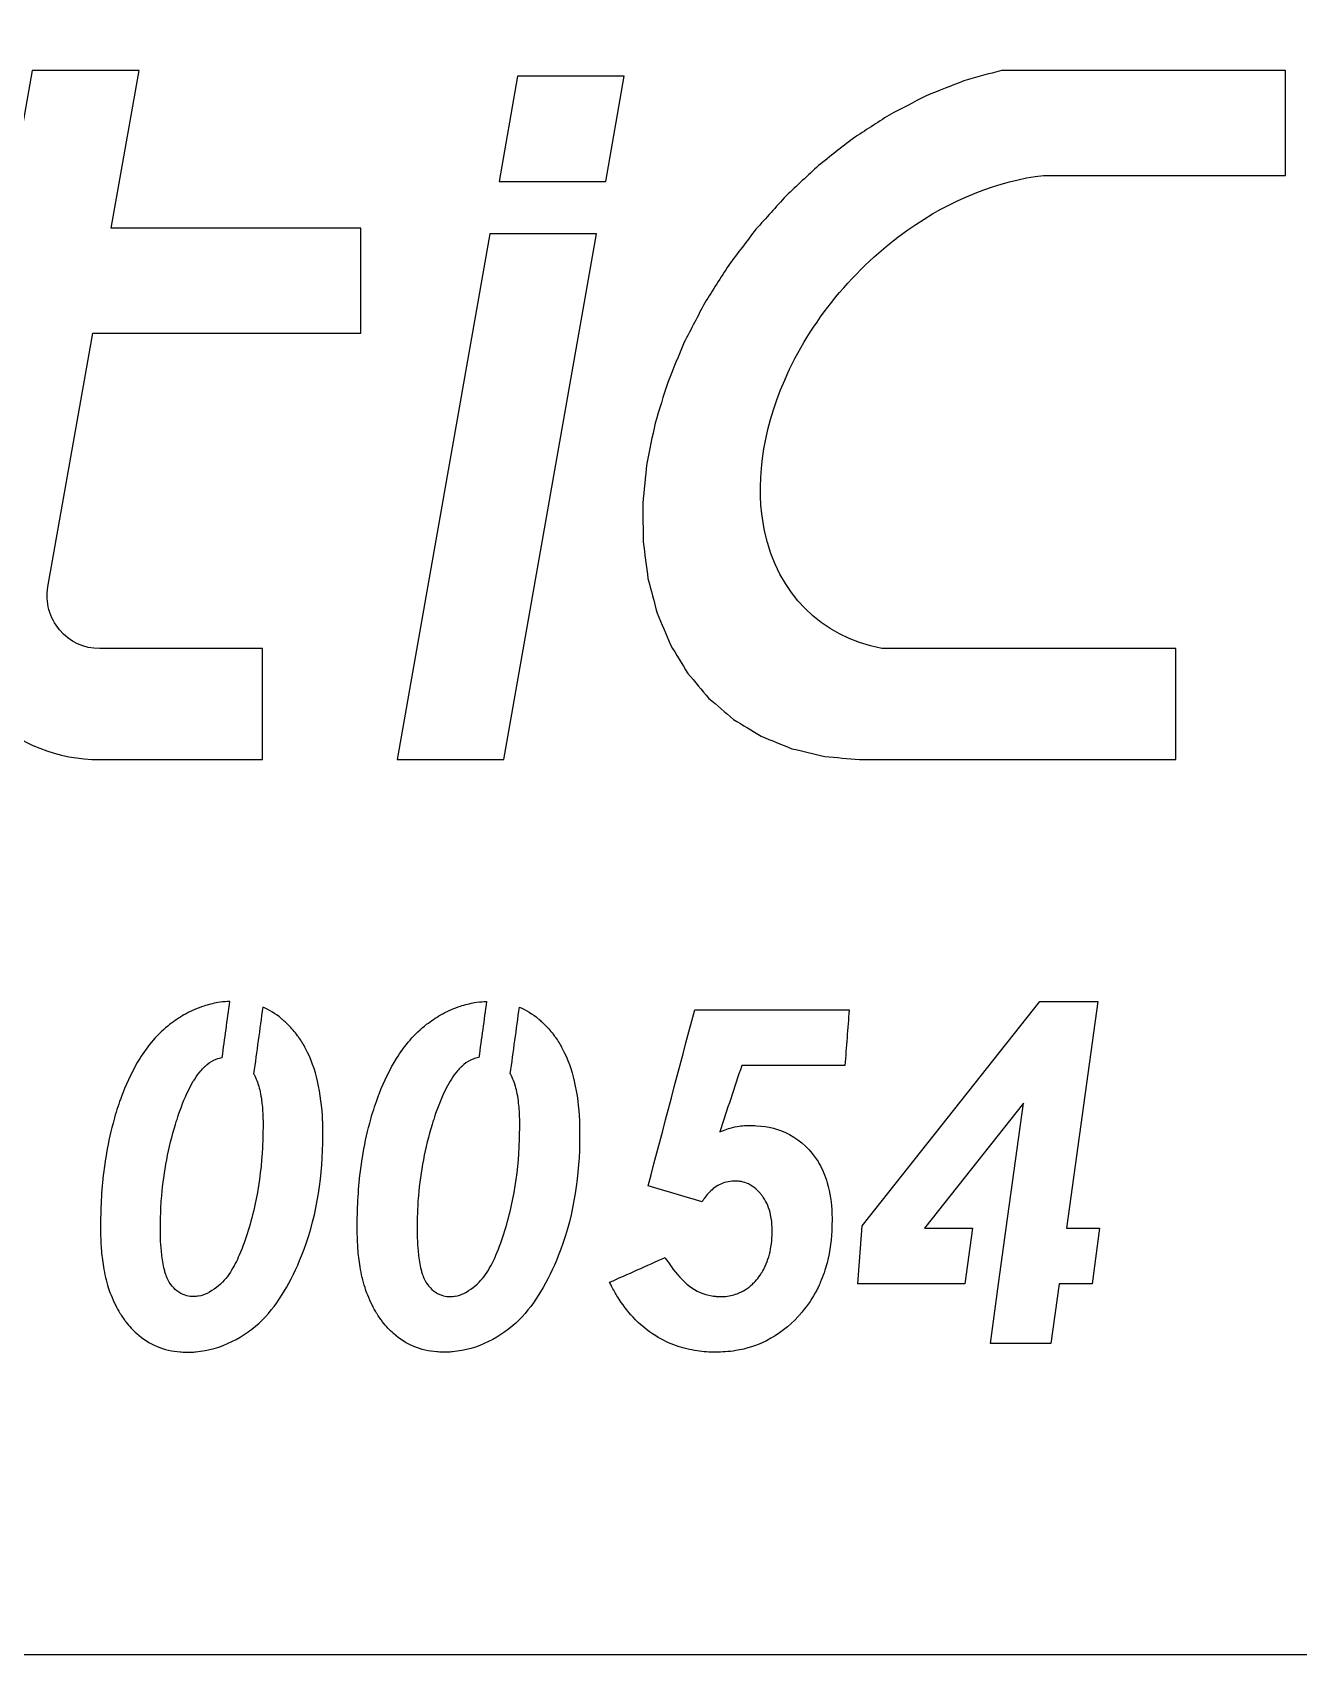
# Model space of a CAD drawing. Extents: x -202 to 213, y -95 to 85.
# Drawn here: x 31.6 to 107.4, y -94.6 to 2.6 of the extents above; entities that cross this region are included whole.
import ezdxf

# ---------------------------------------------------------------- set-up
doc = ezdxf.new("R2010")
doc.units = 0

msp = doc.modelspace()

# ---------------------------------------------------------------- linework, layer by layer
at = {"layer": '1'}
for points in [[(213.288, 75.369, 0.414214), (203.288, 85.369), (-191.712, 85.369, 0.414214), (-201.712, 75.369), (-201.712, -84.631, 0.414214), (-191.712, -94.631), (203.288, -94.631, 0.414214), (213.288, -84.631)], [(51.248, -9.148), (36.285, -9.148), (37.952, 0.302), (31.555, 0.302), (25.838, -32.119, 0.386919), (35.596, -41), (45.353, -41), (45.353, -34.349), (35.596, -34.349, -0.466308), (32.494, -30.652), (35.175, -15.448), (51.248, -15.448)]]:
    msp.add_lwpolyline(points, format="xyb", close=True, dxfattribs=at)
for points in [[(67.033, -0.05), (60.636, -0.05), (59.525, -6.35), (65.923, -6.35)], [(65.367, -9.5), (58.97, -9.5), (53.416, -41), (59.813, -41)], [(95.505, -69.077), (95.072, -72.41), (93.089, -72.41), (92.592, -76), (88.974, -76), (89.471, -72.41), (89.928, -69.077), (90.962, -61.585), (85.028, -69.077), (87.909, -69.077), (87.452, -72.41), (81.026, -72.41), (81.282, -68.941), (91.939, -55.487), (95.421, -55.487), (93.546, -69.077)]]:
    msp.add_lwpolyline(points, close=True, dxfattribs=at)
for points, knots in [([(106.656, 0.302), (106.656, -1.798), (106.656, -3.898), (106.656, -5.998), (106.656, -5.998), (101.822, -5.998), (96.987, -5.998), (92.153, -5.998), (92.153, -5.998), (89.499, -6.29), (86.613, -7.427), (84.028, -9.259), (84.028, -9.259), (80.836, -11.498), (78.145, -14.785), (76.646, -18.256), (76.646, -18.256), (75.267, -21.398), (74.875, -24.645), (75.443, -27.294), (75.443, -27.294), (76.242, -31.057), (78.793, -33.602), (82.462, -34.349), (82.462, -34.349), (88.337, -34.349), (94.212, -34.349), (100.086, -34.349), (100.086, -34.349), (100.086, -36.566), (100.086, -38.783), (100.086, -41), (100.086, -41), (93.769, -41), (87.453, -41), (81.136, -41), (81.136, -41), (80.44, -40.938), (79.744, -40.876), (79.048, -40.813), (79.048, -40.813), (78.391, -40.657), (77.733, -40.501), (77.075, -40.345), (77.075, -40.345), (76.465, -40.096), (75.855, -39.848), (75.244, -39.6), (75.244, -39.6), (74.689, -39.264), (74.134, -38.927), (73.579, -38.59), (73.579, -38.59), (73.088, -38.17), (72.596, -37.749), (72.104, -37.329), (72.104, -37.329), (71.682, -36.83), (71.26, -36.331), (70.838, -35.833), (70.838, -35.833), (70.492, -35.262), (70.145, -34.692), (69.799, -34.122), (69.799, -34.122), (69.533, -33.489), (69.267, -32.855), (69.001, -32.221), (69.001, -32.221), (68.818, -31.533), (68.636, -30.844), (68.454, -30.155), (68.454, -30.155), (68.358, -29.421), (68.262, -28.687), (68.167, -27.953), (68.167, -27.953), (68.159, -27.183), (68.151, -26.413), (68.143, -25.644), (68.143, -25.644), (68.222, -24.849), (68.302, -24.054), (68.382, -23.259), (68.382, -23.259), (68.548, -22.451), (68.715, -21.642), (68.881, -20.833), (68.881, -20.833), (69.132, -20.021), (69.383, -19.209), (69.634, -18.396), (69.634, -18.396), (69.966, -17.592), (70.298, -16.788), (70.63, -15.984), (70.63, -15.984), (71.039, -15.199), (71.447, -14.413), (71.856, -13.628), (71.856, -13.628), (72.336, -12.873), (72.815, -12.117), (73.294, -11.361), (73.294, -11.361), (73.838, -10.646), (74.382, -9.93), (74.926, -9.214), (74.926, -9.214), (75.527, -8.548), (76.128, -7.882), (76.729, -7.216), (76.729, -7.216), (77.378, -6.609), (78.028, -6.002), (78.678, -5.394), (78.678, -5.394), (79.367, -4.854), (80.057, -4.314), (80.746, -3.774), (80.746, -3.774), (81.466, -3.308), (82.186, -2.842), (82.907, -2.376), (82.907, -2.376), (83.647, -1.991), (84.388, -1.606), (85.129, -1.221), (85.129, -1.221), (85.88, -0.922), (86.631, -0.624), (87.383, -0.325), (87.383, -0.325), (88.134, -0.116), (88.886, 0.093), (89.638, 0.302), (89.638, 0.302), (95.31, 0.302), (100.983, 0.302), (106.656, 0.302)], [0, 0, 0, 0, 0.028571, 0.028571, 0.028571, 0.028571, 0.057143, 0.057143, 0.057143, 0.057143, 0.085714, 0.085714, 0.085714, 0.085714, 0.114286, 0.114286, 0.114286, 0.114286, 0.142857, 0.142857, 0.142857, 0.142857, 0.171429, 0.171429, 0.171429, 0.171429, 0.2, 0.2, 0.2, 0.2, 0.228571, 0.228571, 0.228571, 0.228571, 0.257143, 0.257143, 0.257143, 0.257143, 0.285714, 0.285714, 0.285714, 0.285714, 0.314286, 0.314286, 0.314286, 0.314286, 0.342857, 0.342857, 0.342857, 0.342857, 0.371429, 0.371429, 0.371429, 0.371429, 0.4, 0.4, 0.4, 0.4, 0.428571, 0.428571, 0.428571, 0.428571, 0.457143, 0.457143, 0.457143, 0.457143, 0.485714, 0.485714, 0.485714, 0.485714, 0.514286, 0.514286, 0.514286, 0.514286, 0.542857, 0.542857, 0.542857, 0.542857, 0.571429, 0.571429, 0.571429, 0.571429, 0.6, 0.6, 0.6, 0.6, 0.628571, 0.628571, 0.628571, 0.628571, 0.657143, 0.657143, 0.657143, 0.657143, 0.685714, 0.685714, 0.685714, 0.685714, 0.714286, 0.714286, 0.714286, 0.714286, 0.742857, 0.742857, 0.742857, 0.742857, 0.771429, 0.771429, 0.771429, 0.771429, 0.8, 0.8, 0.8, 0.8, 0.828571, 0.828571, 0.828571, 0.828571, 0.857143, 0.857143, 0.857143, 0.857143, 0.885714, 0.885714, 0.885714, 0.885714, 0.914286, 0.914286, 0.914286, 0.914286, 0.942857, 0.942857, 0.942857, 0.942857, 0.971429, 0.971429, 0.971429, 0.971429, 1, 1, 1, 1]), ([(48.974, -63.464), (48.972, -63.641), (48.969, -63.818), (48.967, -63.995), (48.967, -63.995), (48.93, -66.295), (48.544, -68.605), (47.69, -70.747), (47.69, -70.747), (47.398, -71.489), (47.048, -72.208), (46.637, -72.892), (46.637, -72.892), (46.274, -73.5), (45.842, -74.068), (45.347, -74.576), (45.347, -74.576), (44.814, -75.109), (44.185, -75.541), (43.514, -75.88), (43.514, -75.88), (42.839, -76.213), (42.103, -76.426), (41.352, -76.491), (41.352, -76.491), (41.308, -76.494), (41.264, -76.497), (41.22, -76.5), (41.22, -76.5), (41.176, -76.502), (41.131, -76.504), (41.087, -76.506), (41.087, -76.506), (40.998, -76.508), (40.91, -76.511), (40.821, -76.513), (40.821, -76.513), (40.688, -76.508), (40.435, -76.495), (40.422, -76.493), (40.422, -76.493), (39.464, -76.433), (38.532, -76.034), (37.817, -75.396), (37.817, -75.396), (37.58, -75.182), (37.354, -74.954), (37.165, -74.696), (37.165, -74.696), (37.117, -74.632), (37.07, -74.567), (37.025, -74.501), (37.025, -74.501), (36.948, -74.392), (36.811, -74.179), (36.805, -74.167), (36.805, -74.167), (36.707, -74.009), (36.617, -73.846), (36.533, -73.679), (36.533, -73.679), (36.438, -73.488), (36.351, -73.293), (36.272, -73.096), (36.272, -73.096), (36.212, -72.947), (36.158, -72.797), (36.111, -72.644), (36.111, -72.644), (35.983, -72.237), (35.888, -71.821), (35.821, -71.4), (35.821, -71.4), (35.757, -71.033), (35.711, -70.662), (35.687, -70.29), (35.687, -70.29), (35.664, -69.971), (35.65, -69.652), (35.645, -69.332), (35.645, -69.332), (35.644, -69.226), (35.642, -69.119), (35.641, -69.013), (35.641, -69.013), (35.644, -68.766), (35.647, -68.52), (35.652, -68.273), (35.652, -68.273), (35.676, -67.122), (35.772, -65.972), (35.957, -64.836), (35.957, -64.836), (36.066, -64.146), (36.212, -63.461), (36.391, -62.786), (36.391, -62.786), (36.506, -62.348), (36.641, -61.917), (36.79, -61.49), (36.79, -61.49), (36.817, -61.412), (36.844, -61.334), (36.871, -61.256), (36.871, -61.256), (36.906, -61.166), (36.941, -61.077), (36.976, -60.987), (36.976, -60.987), (37.254, -60.268), (37.593, -59.57), (37.997, -58.913), (37.997, -58.913), (38.479, -58.135), (39.074, -57.418), (39.804, -56.862), (39.804, -56.862), (40.073, -56.657), (40.353, -56.467), (40.645, -56.298), (40.645, -56.298), (40.666, -56.286), (40.687, -56.274), (40.708, -56.262), (40.708, -56.262), (40.729, -56.251), (40.75, -56.239), (40.771, -56.228), (40.771, -56.228), (41.111, -56.046), (41.466, -55.89), (41.833, -55.77), (41.833, -55.77), (41.971, -55.725), (42.11, -55.685), (42.25, -55.651), (42.25, -55.651), (42.391, -55.617), (42.533, -55.588), (42.675, -55.563), (42.675, -55.563), (42.866, -55.53), (43.057, -55.507), (43.25, -55.498), (43.25, -55.498), (43.298, -55.496), (43.346, -55.494), (43.395, -55.492), (43.395, -55.492), (43.241, -56.611), (43.088, -57.73), (42.935, -58.848), (42.935, -58.848), (42.814, -58.866), (42.696, -58.9), (42.582, -58.946), (42.582, -58.946), (42.382, -59.028), (42.195, -59.141), (42.03, -59.279), (42.03, -59.279), (42.002, -59.302), (41.975, -59.325), (41.948, -59.349), (41.948, -59.349), (41.938, -59.359), (41.927, -59.368), (41.916, -59.378), (41.916, -59.378), (41.906, -59.388), (41.895, -59.397), (41.884, -59.407), (41.884, -59.407), (41.874, -59.417), (41.863, -59.427), (41.853, -59.436), (41.853, -59.436), (41.842, -59.446), (41.832, -59.456), (41.821, -59.466), (41.821, -59.466), (41.801, -59.486), (41.78, -59.506), (41.759, -59.526), (41.759, -59.526), (41.724, -59.565), (41.69, -59.604), (41.656, -59.643), (41.656, -59.643), (41.518, -59.798), (41.397, -59.968), (41.287, -60.145), (41.287, -60.145), (41.259, -60.189), (41.232, -60.233), (41.204, -60.277), (41.204, -60.277), (41.095, -60.454), (40.996, -60.637), (40.907, -60.824), (40.907, -60.824), (40.663, -61.341), (40.448, -61.872), (40.274, -62.417), (40.274, -62.417), (40.258, -62.466), (40.243, -62.516), (40.227, -62.565), (40.227, -62.565), (40.196, -62.664), (40.165, -62.764), (40.135, -62.863), (40.135, -62.863), (39.707, -64.253), (39.434, -65.691), (39.308, -67.14), (39.308, -67.14), (39.273, -67.555), (39.255, -67.97), (39.244, -68.385), (39.244, -68.385), (39.242, -68.489), (39.239, -68.593), (39.237, -68.697), (39.237, -68.697), (39.235, -68.801), (39.233, -68.905), (39.231, -69.009), (39.231, -69.009), (39.233, -69.224), (39.234, -69.44), (39.24, -69.655), (39.24, -69.655), (39.248, -69.925), (39.264, -70.194), (39.291, -70.462), (39.291, -70.462), (39.297, -70.516), (39.302, -70.569), (39.308, -70.623), (39.308, -70.623), (39.341, -70.945), (39.389, -71.265), (39.472, -71.578), (39.472, -71.578), (39.493, -71.656), (39.516, -71.734), (39.541, -71.811), (39.541, -71.811), (39.614, -72.042), (39.717, -72.265), (39.861, -72.461), (39.861, -72.461), (39.964, -72.602), (40.085, -72.731), (40.222, -72.841), (40.222, -72.841), (40.37, -72.957), (40.538, -73.051), (40.72, -73.103), (40.72, -73.103), (40.849, -73.141), (40.982, -73.172), (41.117, -73.176), (41.117, -73.176), (41.13, -73.177), (41.144, -73.177), (41.157, -73.178), (41.157, -73.178), (41.184, -73.178), (41.211, -73.179), (41.238, -73.179), (41.238, -73.179), (41.331, -73.172), (41.423, -73.165), (41.514, -73.152), (41.514, -73.152), (41.697, -73.128), (41.874, -73.068), (42.041, -72.985), (42.041, -72.985), (42.428, -72.79), (42.766, -72.512), (43.061, -72.198), (43.061, -72.198), (43.334, -71.905), (43.534, -71.552), (43.722, -71.2), (43.722, -71.2), (43.807, -71.036), (43.886, -70.868), (43.957, -70.698), (43.957, -70.698), (44.365, -69.733), (44.663, -68.726), (44.894, -67.705), (44.894, -67.705), (45.121, -66.682), (45.259, -65.641), (45.329, -64.597), (45.329, -64.597), (45.349, -64.289), (45.361, -63.982), (45.369, -63.674), (45.369, -63.674), (45.372, -63.551), (45.375, -63.428), (45.378, -63.305), (45.378, -63.305), (45.38, -63.181), (45.382, -63.058), (45.385, -62.935), (45.385, -62.935), (45.384, -62.802), (45.383, -62.669), (45.38, -62.536), (45.38, -62.536), (45.374, -62.221), (45.354, -61.905), (45.317, -61.592), (45.317, -61.592), (45.315, -61.575), (45.313, -61.559), (45.311, -61.542), (45.311, -61.542), (45.307, -61.509), (45.303, -61.476), (45.299, -61.443), (45.299, -61.443), (45.276, -61.262), (45.249, -61.081), (45.208, -60.903), (45.208, -60.903), (45.175, -60.757), (45.137, -60.612), (45.095, -60.468), (45.095, -60.468), (45.09, -60.452), (45.085, -60.436), (45.081, -60.421), (45.081, -60.421), (45.041, -60.294), (44.992, -60.17), (44.935, -60.05), (44.935, -60.05), (44.928, -60.035), (44.92, -60.02), (44.913, -60.005), (44.913, -60.005), (44.884, -59.945), (44.853, -59.886), (44.819, -59.829), (44.819, -59.829), (45.002, -58.497), (45.184, -57.165), (45.367, -55.833), (45.367, -55.833), (45.772, -56.01), (46.157, -56.239), (46.493, -56.527), (46.493, -56.527), (46.51, -56.542), (46.528, -56.557), (46.546, -56.573), (46.546, -56.573), (46.581, -56.604), (46.616, -56.634), (46.651, -56.665), (46.651, -56.665), (46.685, -56.697), (46.719, -56.729), (46.753, -56.76), (46.753, -56.76), (46.956, -56.952), (47.146, -57.159), (47.32, -57.377), (47.32, -57.377), (47.393, -57.468), (47.524, -57.647), (47.53, -57.657), (47.53, -57.657), (47.679, -57.865), (47.813, -58.084), (47.933, -58.31), (47.933, -58.31), (48.262, -58.928), (48.495, -59.593), (48.65, -60.274), (48.65, -60.274), (48.829, -61.045), (48.92, -61.835), (48.955, -62.626), (48.955, -62.626), (48.957, -62.672), (48.959, -62.719), (48.96, -62.766), (48.96, -62.766), (48.962, -62.789), (48.972, -63.231), (48.974, -63.464)], [0, 0, 0, 0, 0.01, 0.01, 0.01, 0.01, 0.02, 0.02, 0.02, 0.02, 0.03, 0.03, 0.03, 0.03, 0.04, 0.04, 0.04, 0.04, 0.05, 0.05, 0.05, 0.05, 0.06, 0.06, 0.06, 0.06, 0.07, 0.07, 0.07, 0.07, 0.08, 0.08, 0.08, 0.08, 0.09, 0.09, 0.09, 0.09, 0.1, 0.1, 0.1, 0.1, 0.11, 0.11, 0.11, 0.11, 0.12, 0.12, 0.12, 0.12, 0.13, 0.13, 0.13, 0.13, 0.14, 0.14, 0.14, 0.14, 0.15, 0.15, 0.15, 0.15, 0.16, 0.16, 0.16, 0.16, 0.17, 0.17, 0.17, 0.17, 0.18, 0.18, 0.18, 0.18, 0.19, 0.19, 0.19, 0.19, 0.2, 0.2, 0.2, 0.2, 0.21, 0.21, 0.21, 0.21, 0.22, 0.22, 0.22, 0.22, 0.23, 0.23, 0.23, 0.23, 0.24, 0.24, 0.24, 0.24, 0.25, 0.25, 0.25, 0.25, 0.26, 0.26, 0.26, 0.26, 0.27, 0.27, 0.27, 0.27, 0.28, 0.28, 0.28, 0.28, 0.29, 0.29, 0.29, 0.29, 0.3, 0.3, 0.3, 0.3, 0.31, 0.31, 0.31, 0.31, 0.32, 0.32, 0.32, 0.32, 0.33, 0.33, 0.33, 0.33, 0.34, 0.34, 0.34, 0.34, 0.35, 0.35, 0.35, 0.35, 0.36, 0.36, 0.36, 0.36, 0.37, 0.37, 0.37, 0.37, 0.38, 0.38, 0.38, 0.38, 0.39, 0.39, 0.39, 0.39, 0.4, 0.4, 0.4, 0.4, 0.41, 0.41, 0.41, 0.41, 0.42, 0.42, 0.42, 0.42, 0.43, 0.43, 0.43, 0.43, 0.44, 0.44, 0.44, 0.44, 0.45, 0.45, 0.45, 0.45, 0.46, 0.46, 0.46, 0.46, 0.47, 0.47, 0.47, 0.47, 0.48, 0.48, 0.48, 0.48, 0.49, 0.49, 0.49, 0.49, 0.5, 0.5, 0.5, 0.5, 0.51, 0.51, 0.51, 0.51, 0.52, 0.52, 0.52, 0.52, 0.53, 0.53, 0.53, 0.53, 0.54, 0.54, 0.54, 0.54, 0.55, 0.55, 0.55, 0.55, 0.56, 0.56, 0.56, 0.56, 0.57, 0.57, 0.57, 0.57, 0.58, 0.58, 0.58, 0.58, 0.59, 0.59, 0.59, 0.59, 0.6, 0.6, 0.6, 0.6, 0.61, 0.61, 0.61, 0.61, 0.62, 0.62, 0.62, 0.62, 0.63, 0.63, 0.63, 0.63, 0.64, 0.64, 0.64, 0.64, 0.65, 0.65, 0.65, 0.65, 0.66, 0.66, 0.66, 0.66, 0.67, 0.67, 0.67, 0.67, 0.68, 0.68, 0.68, 0.68, 0.69, 0.69, 0.69, 0.69, 0.7, 0.7, 0.7, 0.7, 0.71, 0.71, 0.71, 0.71, 0.72, 0.72, 0.72, 0.72, 0.73, 0.73, 0.73, 0.73, 0.74, 0.74, 0.74, 0.74, 0.75, 0.75, 0.75, 0.75, 0.76, 0.76, 0.76, 0.76, 0.77, 0.77, 0.77, 0.77, 0.78, 0.78, 0.78, 0.78, 0.79, 0.79, 0.79, 0.79, 0.8, 0.8, 0.8, 0.8, 0.81, 0.81, 0.81, 0.81, 0.82, 0.82, 0.82, 0.82, 0.83, 0.83, 0.83, 0.83, 0.84, 0.84, 0.84, 0.84, 0.85, 0.85, 0.85, 0.85, 0.86, 0.86, 0.86, 0.86, 0.87, 0.87, 0.87, 0.87, 0.88, 0.88, 0.88, 0.88, 0.89, 0.89, 0.89, 0.89, 0.9, 0.9, 0.9, 0.9, 0.91, 0.91, 0.91, 0.91, 0.92, 0.92, 0.92, 0.92, 0.93, 0.93, 0.93, 0.93, 0.94, 0.94, 0.94, 0.94, 0.95, 0.95, 0.95, 0.95, 0.96, 0.96, 0.96, 0.96, 0.97, 0.97, 0.97, 0.97, 0.98, 0.98, 0.98, 0.98, 0.99, 0.99, 0.99, 0.99, 1, 1, 1, 1]), ([(64.359, -63.464), (64.357, -63.231), (64.347, -62.789), (64.345, -62.766), (64.345, -62.766), (64.343, -62.719), (64.342, -62.672), (64.34, -62.626), (64.34, -62.626), (64.304, -61.835), (64.213, -61.045), (64.035, -60.274), (64.035, -60.274), (63.879, -59.593), (63.647, -58.928), (63.318, -58.31), (63.318, -58.31), (63.198, -58.084), (63.063, -57.865), (62.915, -57.657), (62.915, -57.657), (62.908, -57.647), (62.778, -57.468), (62.704, -57.377), (62.704, -57.377), (62.53, -57.159), (62.341, -56.952), (62.138, -56.76), (62.138, -56.76), (62.104, -56.729), (62.069, -56.697), (62.035, -56.665), (62.035, -56.665), (62, -56.634), (61.965, -56.604), (61.931, -56.573), (61.931, -56.573), (61.913, -56.557), (61.895, -56.542), (61.877, -56.527), (61.877, -56.527), (61.541, -56.239), (61.157, -56.01), (60.751, -55.833), (60.751, -55.833), (60.569, -57.165), (60.386, -58.497), (60.204, -59.829), (60.204, -59.829), (60.237, -59.886), (60.268, -59.945), (60.298, -60.005), (60.298, -60.005), (60.305, -60.02), (60.312, -60.035), (60.32, -60.05), (60.32, -60.05), (60.377, -60.17), (60.426, -60.294), (60.465, -60.421), (60.465, -60.421), (60.47, -60.436), (60.475, -60.452), (60.48, -60.468), (60.48, -60.468), (60.522, -60.612), (60.559, -60.757), (60.593, -60.903), (60.593, -60.903), (60.634, -61.081), (60.661, -61.262), (60.684, -61.443), (60.684, -61.443), (60.688, -61.476), (60.692, -61.509), (60.696, -61.542), (60.696, -61.542), (60.698, -61.559), (60.7, -61.575), (60.702, -61.592), (60.702, -61.592), (60.739, -61.905), (60.759, -62.221), (60.765, -62.536), (60.765, -62.536), (60.767, -62.669), (60.768, -62.802), (60.769, -62.935), (60.769, -62.935), (60.767, -63.058), (60.765, -63.181), (60.762, -63.305), (60.762, -63.305), (60.76, -63.428), (60.757, -63.551), (60.754, -63.674), (60.754, -63.674), (60.746, -63.982), (60.734, -64.289), (60.714, -64.597), (60.714, -64.597), (60.644, -65.641), (60.505, -66.682), (60.279, -67.705), (60.279, -67.705), (60.048, -68.726), (59.749, -69.733), (59.342, -70.698), (59.342, -70.698), (59.27, -70.868), (59.192, -71.036), (59.106, -71.2), (59.106, -71.2), (58.919, -71.552), (58.719, -71.905), (58.445, -72.198), (58.445, -72.198), (58.15, -72.512), (57.813, -72.79), (57.425, -72.985), (57.425, -72.985), (57.259, -73.068), (57.082, -73.128), (56.899, -73.152), (56.899, -73.152), (56.808, -73.165), (56.715, -73.172), (56.623, -73.179), (56.623, -73.179), (56.596, -73.179), (56.569, -73.178), (56.542, -73.178), (56.542, -73.178), (56.528, -73.177), (56.515, -73.177), (56.501, -73.176), (56.501, -73.176), (56.366, -73.172), (56.234, -73.141), (56.105, -73.103), (56.105, -73.103), (55.923, -73.051), (55.755, -72.957), (55.607, -72.841), (55.607, -72.841), (55.47, -72.731), (55.349, -72.602), (55.245, -72.461), (55.245, -72.461), (55.102, -72.265), (54.999, -72.042), (54.925, -71.811), (54.925, -71.811), (54.9, -71.734), (54.878, -71.656), (54.857, -71.578), (54.857, -71.578), (54.773, -71.265), (54.725, -70.945), (54.692, -70.623), (54.692, -70.623), (54.687, -70.569), (54.681, -70.516), (54.676, -70.462), (54.676, -70.462), (54.648, -70.194), (54.632, -69.925), (54.625, -69.655), (54.625, -69.655), (54.619, -69.44), (54.617, -69.224), (54.615, -69.009), (54.615, -69.009), (54.617, -68.905), (54.619, -68.801), (54.621, -68.697), (54.621, -68.697), (54.624, -68.593), (54.626, -68.489), (54.629, -68.385), (54.629, -68.385), (54.639, -67.97), (54.658, -67.555), (54.693, -67.14), (54.693, -67.14), (54.819, -65.691), (55.091, -64.253), (55.519, -62.863), (55.519, -62.863), (55.55, -62.764), (55.581, -62.664), (55.611, -62.565), (55.611, -62.565), (55.627, -62.516), (55.643, -62.466), (55.659, -62.417), (55.659, -62.417), (55.833, -61.872), (56.048, -61.341), (56.292, -60.824), (56.292, -60.824), (56.381, -60.637), (56.48, -60.454), (56.589, -60.277), (56.589, -60.277), (56.617, -60.233), (56.644, -60.189), (56.672, -60.145), (56.672, -60.145), (56.782, -59.968), (56.902, -59.798), (57.04, -59.643), (57.04, -59.643), (57.075, -59.604), (57.109, -59.565), (57.143, -59.526), (57.143, -59.526), (57.164, -59.506), (57.185, -59.486), (57.206, -59.466), (57.206, -59.466), (57.217, -59.456), (57.227, -59.446), (57.237, -59.436), (57.237, -59.436), (57.248, -59.427), (57.259, -59.417), (57.269, -59.407), (57.269, -59.407), (57.28, -59.397), (57.29, -59.388), (57.301, -59.378), (57.301, -59.378), (57.312, -59.368), (57.322, -59.359), (57.333, -59.349), (57.333, -59.349), (57.36, -59.325), (57.387, -59.302), (57.414, -59.279), (57.414, -59.279), (57.58, -59.141), (57.766, -59.028), (57.967, -58.946), (57.967, -58.946), (58.081, -58.9), (58.199, -58.866), (58.319, -58.848), (58.319, -58.848), (58.473, -57.73), (58.626, -56.611), (58.779, -55.492), (58.779, -55.492), (58.731, -55.494), (58.683, -55.496), (58.635, -55.498), (58.635, -55.498), (58.442, -55.507), (58.25, -55.53), (58.06, -55.563), (58.06, -55.563), (57.917, -55.588), (57.776, -55.617), (57.635, -55.651), (57.635, -55.651), (57.494, -55.685), (57.355, -55.725), (57.218, -55.77), (57.218, -55.77), (56.851, -55.89), (56.496, -56.046), (56.156, -56.228), (56.156, -56.228), (56.135, -56.239), (56.114, -56.251), (56.093, -56.262), (56.093, -56.262), (56.072, -56.274), (56.051, -56.286), (56.03, -56.298), (56.03, -56.298), (55.738, -56.467), (55.457, -56.657), (55.189, -56.862), (55.189, -56.862), (54.459, -57.418), (53.863, -58.135), (53.382, -58.913), (53.382, -58.913), (52.978, -59.57), (52.639, -60.268), (52.36, -60.987), (52.36, -60.987), (52.325, -61.077), (52.291, -61.166), (52.256, -61.256), (52.256, -61.256), (52.229, -61.334), (52.202, -61.412), (52.175, -61.49), (52.175, -61.49), (52.026, -61.917), (51.89, -62.348), (51.776, -62.786), (51.776, -62.786), (51.597, -63.461), (51.451, -64.146), (51.342, -64.836), (51.342, -64.836), (51.157, -65.972), (51.06, -67.122), (51.037, -68.273), (51.037, -68.273), (51.031, -68.52), (51.028, -68.766), (51.026, -69.013), (51.026, -69.013), (51.027, -69.119), (51.028, -69.226), (51.03, -69.332), (51.03, -69.332), (51.035, -69.652), (51.049, -69.971), (51.072, -70.29), (51.072, -70.29), (51.096, -70.662), (51.141, -71.033), (51.205, -71.4), (51.205, -71.4), (51.272, -71.821), (51.368, -72.237), (51.495, -72.644), (51.495, -72.644), (51.543, -72.797), (51.597, -72.947), (51.656, -73.096), (51.656, -73.096), (51.736, -73.293), (51.823, -73.488), (51.918, -73.679), (51.918, -73.679), (52.001, -73.846), (52.091, -74.009), (52.19, -74.167), (52.19, -74.167), (52.196, -74.179), (52.332, -74.392), (52.409, -74.501), (52.409, -74.501), (52.455, -74.567), (52.501, -74.632), (52.549, -74.696), (52.549, -74.696), (52.739, -74.954), (52.964, -75.182), (53.202, -75.396), (53.202, -75.396), (53.917, -76.034), (54.849, -76.433), (55.807, -76.493), (55.807, -76.493), (55.82, -76.495), (56.073, -76.508), (56.206, -76.513), (56.206, -76.513), (56.295, -76.511), (56.383, -76.508), (56.472, -76.506), (56.472, -76.506), (56.516, -76.504), (56.56, -76.502), (56.604, -76.5), (56.604, -76.5), (56.649, -76.497), (56.693, -76.494), (56.737, -76.491), (56.737, -76.491), (57.487, -76.426), (58.224, -76.213), (58.898, -75.88), (58.898, -75.88), (59.57, -75.541), (60.199, -75.109), (60.731, -74.576), (60.731, -74.576), (61.227, -74.068), (61.659, -73.5), (62.021, -72.892), (62.021, -72.892), (62.432, -72.208), (62.782, -71.489), (63.074, -70.747), (63.074, -70.747), (63.929, -68.605), (64.315, -66.295), (64.351, -63.995), (64.351, -63.995), (64.354, -63.818), (64.356, -63.641), (64.359, -63.464)], [0, 0, 0, 0, 0.01, 0.01, 0.01, 0.01, 0.02, 0.02, 0.02, 0.02, 0.03, 0.03, 0.03, 0.03, 0.04, 0.04, 0.04, 0.04, 0.05, 0.05, 0.05, 0.05, 0.06, 0.06, 0.06, 0.06, 0.07, 0.07, 0.07, 0.07, 0.08, 0.08, 0.08, 0.08, 0.09, 0.09, 0.09, 0.09, 0.1, 0.1, 0.1, 0.1, 0.11, 0.11, 0.11, 0.11, 0.12, 0.12, 0.12, 0.12, 0.13, 0.13, 0.13, 0.13, 0.14, 0.14, 0.14, 0.14, 0.15, 0.15, 0.15, 0.15, 0.16, 0.16, 0.16, 0.16, 0.17, 0.17, 0.17, 0.17, 0.18, 0.18, 0.18, 0.18, 0.19, 0.19, 0.19, 0.19, 0.2, 0.2, 0.2, 0.2, 0.21, 0.21, 0.21, 0.21, 0.22, 0.22, 0.22, 0.22, 0.23, 0.23, 0.23, 0.23, 0.24, 0.24, 0.24, 0.24, 0.25, 0.25, 0.25, 0.25, 0.26, 0.26, 0.26, 0.26, 0.27, 0.27, 0.27, 0.27, 0.28, 0.28, 0.28, 0.28, 0.29, 0.29, 0.29, 0.29, 0.3, 0.3, 0.3, 0.3, 0.31, 0.31, 0.31, 0.31, 0.32, 0.32, 0.32, 0.32, 0.33, 0.33, 0.33, 0.33, 0.34, 0.34, 0.34, 0.34, 0.35, 0.35, 0.35, 0.35, 0.36, 0.36, 0.36, 0.36, 0.37, 0.37, 0.37, 0.37, 0.38, 0.38, 0.38, 0.38, 0.39, 0.39, 0.39, 0.39, 0.4, 0.4, 0.4, 0.4, 0.41, 0.41, 0.41, 0.41, 0.42, 0.42, 0.42, 0.42, 0.43, 0.43, 0.43, 0.43, 0.44, 0.44, 0.44, 0.44, 0.45, 0.45, 0.45, 0.45, 0.46, 0.46, 0.46, 0.46, 0.47, 0.47, 0.47, 0.47, 0.48, 0.48, 0.48, 0.48, 0.49, 0.49, 0.49, 0.49, 0.5, 0.5, 0.5, 0.5, 0.51, 0.51, 0.51, 0.51, 0.52, 0.52, 0.52, 0.52, 0.53, 0.53, 0.53, 0.53, 0.54, 0.54, 0.54, 0.54, 0.55, 0.55, 0.55, 0.55, 0.56, 0.56, 0.56, 0.56, 0.57, 0.57, 0.57, 0.57, 0.58, 0.58, 0.58, 0.58, 0.59, 0.59, 0.59, 0.59, 0.6, 0.6, 0.6, 0.6, 0.61, 0.61, 0.61, 0.61, 0.62, 0.62, 0.62, 0.62, 0.63, 0.63, 0.63, 0.63, 0.64, 0.64, 0.64, 0.64, 0.65, 0.65, 0.65, 0.65, 0.66, 0.66, 0.66, 0.66, 0.67, 0.67, 0.67, 0.67, 0.68, 0.68, 0.68, 0.68, 0.69, 0.69, 0.69, 0.69, 0.7, 0.7, 0.7, 0.7, 0.71, 0.71, 0.71, 0.71, 0.72, 0.72, 0.72, 0.72, 0.73, 0.73, 0.73, 0.73, 0.74, 0.74, 0.74, 0.74, 0.75, 0.75, 0.75, 0.75, 0.76, 0.76, 0.76, 0.76, 0.77, 0.77, 0.77, 0.77, 0.78, 0.78, 0.78, 0.78, 0.79, 0.79, 0.79, 0.79, 0.8, 0.8, 0.8, 0.8, 0.81, 0.81, 0.81, 0.81, 0.82, 0.82, 0.82, 0.82, 0.83, 0.83, 0.83, 0.83, 0.84, 0.84, 0.84, 0.84, 0.85, 0.85, 0.85, 0.85, 0.86, 0.86, 0.86, 0.86, 0.87, 0.87, 0.87, 0.87, 0.88, 0.88, 0.88, 0.88, 0.89, 0.89, 0.89, 0.89, 0.9, 0.9, 0.9, 0.9, 0.91, 0.91, 0.91, 0.91, 0.92, 0.92, 0.92, 0.92, 0.93, 0.93, 0.93, 0.93, 0.94, 0.94, 0.94, 0.94, 0.95, 0.95, 0.95, 0.95, 0.96, 0.96, 0.96, 0.96, 0.97, 0.97, 0.97, 0.97, 0.98, 0.98, 0.98, 0.98, 0.99, 0.99, 0.99, 0.99, 1, 1, 1, 1]), ([(80.513, -56), (77.427, -56), (74.34, -56), (71.254, -56), (71.254, -56), (70.323, -59.512), (69.392, -63.025), (68.462, -66.537), (68.462, -66.537), (69.541, -66.857), (70.62, -67.178), (71.699, -67.498), (71.699, -67.498), (71.733, -67.444), (71.8, -67.342), (71.803, -67.337), (71.803, -67.337), (71.811, -67.326), (71.818, -67.316), (71.825, -67.305), (71.825, -67.305), (71.976, -67.082), (72.16, -66.881), (72.369, -66.711), (72.369, -66.711), (72.478, -66.621), (72.597, -66.543), (72.724, -66.481), (72.724, -66.481), (72.862, -66.414), (73.006, -66.355), (73.155, -66.318), (73.155, -66.318), (73.305, -66.281), (73.459, -66.266), (73.613, -66.26), (73.613, -66.26), (73.639, -66.259), (73.664, -66.258), (73.69, -66.256), (73.69, -66.256), (73.776, -66.262), (73.862, -66.268), (73.947, -66.278), (73.947, -66.278), (74.086, -66.293), (74.222, -66.325), (74.352, -66.377), (74.352, -66.377), (74.685, -66.507), (74.967, -66.738), (75.195, -67.008), (75.195, -67.008), (75.237, -67.058), (75.276, -67.108), (75.314, -67.161), (75.314, -67.161), (75.327, -67.178), (75.339, -67.196), (75.352, -67.213), (75.352, -67.213), (75.573, -67.531), (75.72, -67.896), (75.802, -68.274), (75.802, -68.274), (75.864, -68.547), (75.884, -68.826), (75.893, -69.104), (75.893, -69.104), (75.895, -69.147), (75.896, -69.19), (75.897, -69.233), (75.897, -69.233), (75.897, -69.292), (75.896, -69.35), (75.895, -69.408), (75.895, -69.408), (75.895, -69.438), (75.894, -69.467), (75.893, -69.496), (75.893, -69.496), (75.888, -69.73), (75.861, -69.962), (75.825, -70.193), (75.825, -70.193), (75.764, -70.598), (75.648, -70.994), (75.478, -71.366), (75.478, -71.366), (75.424, -71.486), (75.362, -71.602), (75.293, -71.714), (75.293, -71.714), (75.289, -71.72), (75.215, -71.838), (75.173, -71.897), (75.173, -71.897), (75.082, -72.03), (74.981, -72.155), (74.871, -72.272), (74.871, -72.272), (74.866, -72.278), (74.77, -72.378), (74.716, -72.428), (74.716, -72.428), (74.453, -72.68), (74.141, -72.886), (73.797, -73.009), (73.797, -73.009), (73.549, -73.097), (73.29, -73.157), (73.028, -73.172), (73.028, -73.172), (73.02, -73.173), (72.882, -73.178), (72.808, -73.179), (72.808, -73.179), (72.764, -73.177), (72.72, -73.175), (72.675, -73.173), (72.675, -73.173), (72.653, -73.172), (72.631, -73.171), (72.608, -73.17), (72.608, -73.17), (72.586, -73.168), (72.564, -73.167), (72.542, -73.165), (72.542, -73.165), (72.52, -73.164), (72.497, -73.162), (72.475, -73.16), (72.475, -73.16), (72.42, -73.156), (72.315, -73.142), (72.31, -73.14), (72.31, -73.14), (72.299, -73.139), (72.288, -73.137), (72.277, -73.135), (72.277, -73.135), (71.794, -73.055), (71.331, -72.854), (70.942, -72.557), (70.942, -72.557), (70.517, -72.231), (70.166, -71.821), (69.854, -71.389), (69.854, -71.389), (69.776, -71.281), (69.7, -71.171), (69.625, -71.061), (69.625, -71.061), (69.6, -71.024), (69.575, -70.987), (69.55, -70.95), (69.55, -70.95), (69.525, -70.913), (69.5, -70.877), (69.475, -70.84), (69.475, -70.84), (68.368, -71.334), (67.261, -71.828), (66.154, -72.322), (66.154, -72.322), (66.192, -72.397), (66.231, -72.472), (66.269, -72.547), (66.269, -72.547), (66.385, -72.772), (66.507, -72.993), (66.641, -73.208), (66.641, -73.208), (66.91, -73.636), (67.214, -74.043), (67.558, -74.414), (67.558, -74.414), (67.961, -74.843), (68.413, -75.231), (68.919, -75.536), (68.919, -75.536), (69.316, -75.774), (69.732, -75.985), (70.172, -76.132), (70.172, -76.132), (70.572, -76.265), (70.982, -76.369), (71.398, -76.432), (71.398, -76.432), (71.773, -76.491), (72.153, -76.509), (72.532, -76.513), (72.532, -76.513), (72.717, -76.507), (72.901, -76.501), (73.085, -76.49), (73.085, -76.49), (73.3, -76.476), (73.514, -76.453), (73.727, -76.418), (73.727, -76.418), (74.363, -76.311), (74.987, -76.115), (75.563, -75.823), (75.563, -75.823), (76.274, -75.455), (76.916, -74.958), (77.456, -74.369), (77.456, -74.369), (77.497, -74.323), (77.538, -74.277), (77.579, -74.231), (77.579, -74.231), (77.62, -74.185), (77.66, -74.138), (77.7, -74.091), (77.7, -74.091), (78.036, -73.691), (78.328, -73.253), (78.565, -72.787), (78.565, -72.787), (78.573, -72.774), (78.703, -72.512), (78.764, -72.371), (78.764, -72.371), (78.788, -72.314), (78.813, -72.258), (78.837, -72.201), (78.837, -72.201), (78.92, -72.002), (78.994, -71.8), (79.059, -71.595), (79.059, -71.595), (79.065, -71.581), (79.149, -71.301), (79.185, -71.151), (79.185, -71.151), (79.369, -70.436), (79.462, -69.699), (79.478, -68.961), (79.478, -68.961), (79.481, -68.838), (79.484, -68.715), (79.487, -68.592), (79.487, -68.592), (79.486, -68.504), (79.484, -68.415), (79.482, -68.327), (79.482, -68.327), (79.481, -68.283), (79.48, -68.239), (79.479, -68.194), (79.479, -68.194), (79.462, -67.576), (79.366, -66.959), (79.201, -66.363), (79.201, -66.363), (79.141, -66.15), (79.066, -65.942), (78.979, -65.739), (78.979, -65.739), (78.961, -65.698), (78.943, -65.658), (78.925, -65.617), (78.925, -65.617), (78.842, -65.436), (78.75, -65.26), (78.645, -65.09), (78.645, -65.09), (78.228, -64.413), (77.633, -63.843), (76.931, -63.467), (76.931, -63.467), (76.325, -63.146), (75.645, -62.974), (74.961, -62.937), (74.961, -62.937), (74.829, -62.93), (74.696, -62.927), (74.563, -62.923), (74.563, -62.923), (74.486, -62.925), (74.408, -62.927), (74.331, -62.931), (74.331, -62.931), (74.195, -62.937), (74.06, -62.948), (73.926, -62.968), (73.926, -62.968), (73.743, -62.994), (73.562, -63.032), (73.385, -63.08), (73.385, -63.08), (73.244, -63.118), (73.107, -63.166), (72.972, -63.22), (72.972, -63.22), (72.9, -63.248), (72.828, -63.278), (72.756, -63.308), (72.756, -63.308), (73.194, -61.983), (73.632, -60.658), (74.071, -59.333), (74.071, -59.333), (76.132, -59.333), (78.194, -59.333), (80.256, -59.333), (80.256, -59.333), (80.342, -58.222), (80.427, -57.111), (80.513, -56)], [0, 0, 0, 0, 0.012821, 0.012821, 0.012821, 0.012821, 0.025641, 0.025641, 0.025641, 0.025641, 0.038462, 0.038462, 0.038462, 0.038462, 0.051282, 0.051282, 0.051282, 0.051282, 0.064103, 0.064103, 0.064103, 0.064103, 0.076923, 0.076923, 0.076923, 0.076923, 0.089744, 0.089744, 0.089744, 0.089744, 0.102564, 0.102564, 0.102564, 0.102564, 0.115385, 0.115385, 0.115385, 0.115385, 0.128205, 0.128205, 0.128205, 0.128205, 0.141026, 0.141026, 0.141026, 0.141026, 0.153846, 0.153846, 0.153846, 0.153846, 0.166667, 0.166667, 0.166667, 0.166667, 0.179487, 0.179487, 0.179487, 0.179487, 0.192308, 0.192308, 0.192308, 0.192308, 0.205128, 0.205128, 0.205128, 0.205128, 0.217949, 0.217949, 0.217949, 0.217949, 0.230769, 0.230769, 0.230769, 0.230769, 0.24359, 0.24359, 0.24359, 0.24359, 0.25641, 0.25641, 0.25641, 0.25641, 0.269231, 0.269231, 0.269231, 0.269231, 0.282051, 0.282051, 0.282051, 0.282051, 0.294872, 0.294872, 0.294872, 0.294872, 0.307692, 0.307692, 0.307692, 0.307692, 0.320513, 0.320513, 0.320513, 0.320513, 0.333333, 0.333333, 0.333333, 0.333333, 0.346154, 0.346154, 0.346154, 0.346154, 0.358974, 0.358974, 0.358974, 0.358974, 0.371795, 0.371795, 0.371795, 0.371795, 0.384615, 0.384615, 0.384615, 0.384615, 0.397436, 0.397436, 0.397436, 0.397436, 0.410256, 0.410256, 0.410256, 0.410256, 0.423077, 0.423077, 0.423077, 0.423077, 0.435897, 0.435897, 0.435897, 0.435897, 0.448718, 0.448718, 0.448718, 0.448718, 0.461538, 0.461538, 0.461538, 0.461538, 0.474359, 0.474359, 0.474359, 0.474359, 0.487179, 0.487179, 0.487179, 0.487179, 0.5, 0.5, 0.5, 0.5, 0.512821, 0.512821, 0.512821, 0.512821, 0.525641, 0.525641, 0.525641, 0.525641, 0.538462, 0.538462, 0.538462, 0.538462, 0.551282, 0.551282, 0.551282, 0.551282, 0.564103, 0.564103, 0.564103, 0.564103, 0.576923, 0.576923, 0.576923, 0.576923, 0.589744, 0.589744, 0.589744, 0.589744, 0.602564, 0.602564, 0.602564, 0.602564, 0.615385, 0.615385, 0.615385, 0.615385, 0.628205, 0.628205, 0.628205, 0.628205, 0.641026, 0.641026, 0.641026, 0.641026, 0.653846, 0.653846, 0.653846, 0.653846, 0.666667, 0.666667, 0.666667, 0.666667, 0.679487, 0.679487, 0.679487, 0.679487, 0.692308, 0.692308, 0.692308, 0.692308, 0.705128, 0.705128, 0.705128, 0.705128, 0.717949, 0.717949, 0.717949, 0.717949, 0.730769, 0.730769, 0.730769, 0.730769, 0.74359, 0.74359, 0.74359, 0.74359, 0.75641, 0.75641, 0.75641, 0.75641, 0.769231, 0.769231, 0.769231, 0.769231, 0.782051, 0.782051, 0.782051, 0.782051, 0.794872, 0.794872, 0.794872, 0.794872, 0.807692, 0.807692, 0.807692, 0.807692, 0.820513, 0.820513, 0.820513, 0.820513, 0.833333, 0.833333, 0.833333, 0.833333, 0.846154, 0.846154, 0.846154, 0.846154, 0.858974, 0.858974, 0.858974, 0.858974, 0.871795, 0.871795, 0.871795, 0.871795, 0.884615, 0.884615, 0.884615, 0.884615, 0.897436, 0.897436, 0.897436, 0.897436, 0.910256, 0.910256, 0.910256, 0.910256, 0.923077, 0.923077, 0.923077, 0.923077, 0.935897, 0.935897, 0.935897, 0.935897, 0.948718, 0.948718, 0.948718, 0.948718, 0.961538, 0.961538, 0.961538, 0.961538, 0.974359, 0.974359, 0.974359, 0.974359, 0.987179, 0.987179, 0.987179, 0.987179, 1, 1, 1, 1])]:
    msp.add_open_spline(points, degree=3, knots=knots, dxfattribs=at)

doc.saveas('drawing.dxf')
